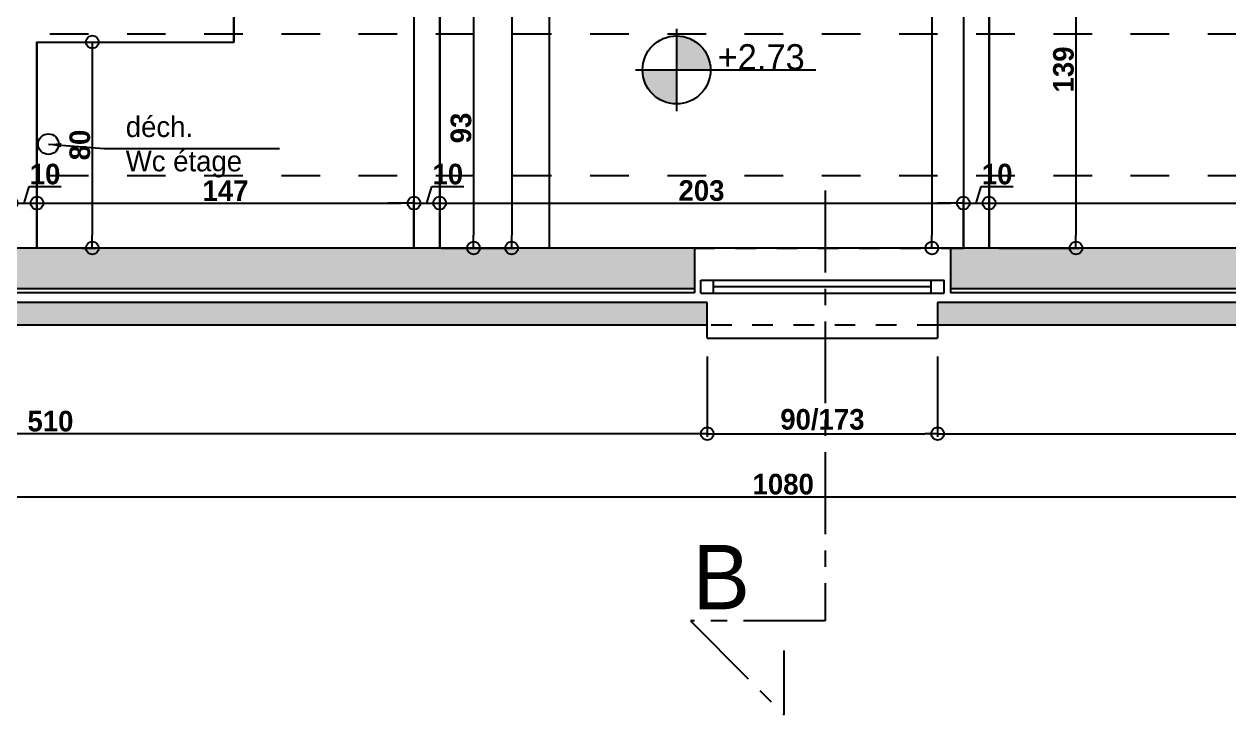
# Model space of a CAD drawing. Header units: millimetres. Extents: x -44462 to 306987, y -116160 to 12874.
# Drawn here: x 6974.2 to 7442.4, y -37554.4 to -37286.1 of the extents above; entities that cross this region are included whole.
import ezdxf

# ---------------------------------------------------------------- set-up
doc = ezdxf.new("R2010")
doc.units = ezdxf.units.MM
doc.header["$PDMODE"] = 35
doc.header["$PDSIZE"] = 10
doc.linetypes.add('AXES', pattern=[50.8, 31.75, -6.35, 6.35, -6.35])
doc.linetypes.add('TRAIT_4', pattern=[20, 10, -10])
for name, color, linetype in [('AVP_HACHURES', 8, 'Continuous'), ('BLANC', 7, 'Continuous'), ('COTES', 1, 'Continuous'), ('COULEUR 8', 8, 'Continuous'), ('CYAN', 4, 'Continuous'), ('EGOUTTAGE', 6, 'Continuous'), ('JAUNE', 2, 'Continuous'), ('MURS', 7, 'Continuous'), ('ROUGE', 1, 'Continuous'), ('TEXTE', 1, 'Continuous')]:
    doc.layers.add(name, color=color, linetype=linetype)
doc.layers.add('SURFACE', color=5, linetype='Continuous', plot=False)
doc.styles.add('century', font='GOTHIC.TTF', dxfattribs={"height": 12})
doc.styles.add('CENTURY GOTHIC', font='GOTHIC.TTF')
doc.styles.add('Century Gothic Gras', font='GOTHICB.TTF')
doc.styles.add('COMICS', font='comic.TTF', dxfattribs={"height": 10})
doc.dimstyles.new('1-50', dxfattribs={"dimtxt": 8, "dimasz": 5, "dimexe": 1.25, "dimexo": 0.625, "dimtad": 1, "dimdec": 0, "dimtxsty": 'Century Gothic Gras', "dimblk": 'ORIGIN', "dimcen": 5, "dimclrd": 8, "dimclre": 5, "dimclrt": 6, "dimadec": 0, "dimazin": 0, "dimtfac": 1, "dimtdec": 0, "dimtmove": 0, "dimatfit": 3, "dimfxl": 0, "dimarcsym": 0})

# ---------------------------------------------------------------- blocks, each defined once
blk = doc.blocks.new('_Origin')
at = {"color": 0, "linetype": 'Continuous', "lineweight": -2}
blk.add_line((0, 0), (-1, 0), dxfattribs=at)
blk.add_circle((0, 0), 0.5, dxfattribs=at)
blk = doc.blocks.new('*D45')
at = {"layer": 'COTES', "color": 8, "lineweight": -2}
for p, q in [((6974.24, -37355.63), (6976.16, -37349.24)), ((6976.16, -37349.24), (6988.62, -37349.24)), ((6964.24, -37355.63), (6959.24, -37355.63)), ((6969.24, -37355.63), (6979.24, -37355.63)), ((6969.24, -37355.63), (6979.24, -37355.63)), ((6984.24, -37355.63), (6989.24, -37355.63))]:
    blk.add_line(p, q, dxfattribs=at)
at = {"layer": 'COTES', "color": 5, "lineweight": -2}
for p, q in [((6969.24, -37372.46), (6969.24, -37354.38)), ((6979.24, -37372.46), (6979.24, -37354.38))]:
    blk.add_line(p, q, dxfattribs=at)
at = {"layer": 'Defpoints', "color": 0}
for p in [(6979.24, -37355.63), (6969.24, -37373.08), (6979.24, -37373.08)]:
    blk.add_point(p, dxfattribs=at)
at = {"layer": 'COTES', "color": 8, "lineweight": -2, "xscale": 5, "yscale": 5, "zscale": 5}
blk.add_blockref('_Origin', (6969.24, -37355.63), dxfattribs=at)
at = {"layer": 'COTES', "color": 8, "lineweight": -2, "xscale": 5, "yscale": 5, "zscale": 5, "rotation": 180}
blk.add_blockref('_Origin', (6979.24, -37355.63), dxfattribs=at)
at = {"layer": 'COTES', "color": 6, "insert": (6982.39, -37344.41), "char_height": 8, "attachment_point": 5, "style": 'Century Gothic Gras'}
blk.add_mtext('10', dxfattribs=at)
blk = doc.blocks.new('*D46')
at = {"layer": 'COTES', "color": 5, "lineweight": -2}
for p, q in [((6979.24, -37372.46), (6979.24, -37354.38)), ((7125.74, -37372.46), (7125.74, -37354.38))]:
    blk.add_line(p, q, dxfattribs=at)
at = {"layer": 'COTES', "color": 8, "lineweight": -2}
blk.add_line((6984.24, -37355.63), (7120.74, -37355.63), dxfattribs=at)
at = {"layer": 'Defpoints', "color": 0}
for p in [(7125.74, -37355.63), (6979.24, -37373.08), (7125.74, -37373.08)]:
    blk.add_point(p, dxfattribs=at)
at = {"layer": 'COTES', "color": 8, "lineweight": -2, "xscale": 5, "yscale": 5, "zscale": 5, "rotation": 180}
blk.add_blockref('_Origin', (6979.24, -37355.63), dxfattribs=at)
at = {"layer": 'COTES', "color": 8, "lineweight": -2, "xscale": 5, "yscale": 5, "zscale": 5}
blk.add_blockref('_Origin', (7125.74, -37355.63), dxfattribs=at)
at = {"layer": 'COTES', "color": 6, "insert": (7052.49, -37350.8), "char_height": 8, "attachment_point": 5, "style": 'Century Gothic Gras'}
blk.add_mtext('147', dxfattribs=at)
blk = doc.blocks.new('*D122')
at = {"layer": 'COTES', "color": 8, "lineweight": -2}
for p, q in [((7130.74, -37355.63), (7132.66, -37349.24)), ((7132.66, -37349.24), (7145.12, -37349.24)), ((7120.74, -37355.63), (7115.74, -37355.63)), ((7125.74, -37355.63), (7135.74, -37355.63)), ((7125.74, -37355.63), (7135.74, -37355.63)), ((7140.74, -37355.63), (7145.74, -37355.63))]:
    blk.add_line(p, q, dxfattribs=at)
at = {"layer": 'COTES', "color": 5, "lineweight": -2}
for p, q in [((7125.74, -37372.46), (7125.74, -37354.38)), ((7135.74, -37372.46), (7135.74, -37354.38))]:
    blk.add_line(p, q, dxfattribs=at)
at = {"layer": 'Defpoints', "color": 0}
for p in [(7135.74, -37355.63), (7125.74, -37373.08), (7135.74, -37373.08)]:
    blk.add_point(p, dxfattribs=at)
at = {"layer": 'COTES', "color": 8, "lineweight": -2, "xscale": 5, "yscale": 5, "zscale": 5}
blk.add_blockref('_Origin', (7125.74, -37355.63), dxfattribs=at)
at = {"layer": 'COTES', "color": 8, "lineweight": -2, "xscale": 5, "yscale": 5, "zscale": 5, "rotation": 180}
blk.add_blockref('_Origin', (7135.74, -37355.63), dxfattribs=at)
at = {"layer": 'COTES', "color": 6, "insert": (7138.89, -37344.41), "char_height": 8, "attachment_point": 5, "style": 'Century Gothic Gras'}
blk.add_mtext('10', dxfattribs=at)
blk = doc.blocks.new('*D182')
at = {"layer": 'COTES', "color": 5, "lineweight": -2}
for p, q in [((7239.7, -37415.17), (7239.7, -37446.42)), ((7329.23, -37415.17), (7329.23, -37446.42))]:
    blk.add_line(p, q, dxfattribs=at)
at = {"layer": 'COTES', "color": 8, "lineweight": -2}
blk.add_line((7244.7, -37445.17), (7324.23, -37445.17), dxfattribs=at)
at = {"layer": 'Defpoints', "color": 0}
for p in [(7239.7, -37403.08), (7329.23, -37405.58), (7329.23, -37445.17)]:
    blk.add_point(p, dxfattribs=at)
at = {"layer": 'COTES', "color": 8, "lineweight": -2, "xscale": 5, "yscale": 5, "zscale": 5, "rotation": 180}
blk.add_blockref('_Origin', (7239.7, -37445.17), dxfattribs=at)
at = {"layer": 'COTES', "color": 8, "lineweight": -2, "xscale": 5, "yscale": 5, "zscale": 5}
blk.add_blockref('_Origin', (7329.23, -37445.17), dxfattribs=at)
at = {"layer": 'COTES', "color": 6, "insert": (7284.46, -37439.72), "char_height": 8, "attachment_point": 5, "style": 'Century Gothic Gras'}
blk.add_mtext('90/173', dxfattribs=at)
blk = doc.blocks.new('*D183')
at = {"layer": 'COTES', "color": 5, "lineweight": -2}
for p, q in [((6729.24, -37439.64), (6729.24, -37470.89)), ((7809.24, -37439.64), (7809.24, -37470.89))]:
    blk.add_line(p, q, dxfattribs=at)
at = {"layer": 'COTES', "color": 8, "lineweight": -2}
blk.add_line((6734.24, -37469.64), (7804.24, -37469.64), dxfattribs=at)
at = {"layer": 'Defpoints', "color": 0}
for p in [(6729.24, -37402.92), (7809.24, -37400.83), (7809.24, -37469.64)]:
    blk.add_point(p, dxfattribs=at)
at = {"layer": 'COTES', "color": 8, "lineweight": -2, "xscale": 5, "yscale": 5, "zscale": 5, "rotation": 180}
blk.add_blockref('_Origin', (6729.24, -37469.64), dxfattribs=at)
at = {"layer": 'COTES', "color": 8, "lineweight": -2, "xscale": 5, "yscale": 5, "zscale": 5}
blk.add_blockref('_Origin', (7809.24, -37469.64), dxfattribs=at)
at = {"layer": 'COTES', "color": 6, "insert": (7269.24, -37464.82), "char_height": 8, "attachment_point": 5, "style": 'Century Gothic Gras'}
blk.add_mtext('1080', dxfattribs=at)
blk = doc.blocks.new('*D83')
at = {"layer": 'COTES', "color": 5, "lineweight": -2}
for p, q in [((7329.23, -37415.17), (7329.23, -37446.42)), ((7619.24, -37415.17), (7619.24, -37446.42))]:
    blk.add_line(p, q, dxfattribs=at)
at = {"layer": 'COTES', "color": 8, "lineweight": -2}
blk.add_line((7334.23, -37445.17), (7614.24, -37445.17), dxfattribs=at)
at = {"layer": 'Defpoints', "color": 0}
for p in [(7619.24, -37398.66), (7329.23, -37403.08), (7619.24, -37445.17)]:
    blk.add_point(p, dxfattribs=at)
at = {"layer": 'COTES', "color": 8, "lineweight": -2, "xscale": 5, "yscale": 5, "zscale": 5, "rotation": 180}
blk.add_blockref('_Origin', (7329.23, -37445.17), dxfattribs=at)
at = {"layer": 'COTES', "color": 8, "lineweight": -2, "xscale": 5, "yscale": 5, "zscale": 5}
blk.add_blockref('_Origin', (7619.24, -37445.17), dxfattribs=at)
at = {"layer": 'COTES', "color": 6, "insert": (7474.23, -37440.35), "char_height": 8, "attachment_point": 5, "style": 'Century Gothic Gras'}
blk.add_mtext('290', dxfattribs=at)
blk = doc.blocks.new('*D149')
at = {"layer": 'COTES', "color": 5, "lineweight": -2}
for p, q in [((6729.24, -37415.17), (6729.24, -37446.42)), ((7239.7, -37431.42), (7239.7, -37446.42))]:
    blk.add_line(p, q, dxfattribs=at)
at = {"layer": 'COTES', "color": 8, "lineweight": -2}
blk.add_line((7234.7, -37445.17), (6734.24, -37445.17), dxfattribs=at)
at = {"layer": 'Defpoints', "color": 0}
for p in [(6729.24, -37403.08), (7239.7, -37430.8), (6729.24, -37445.17)]:
    blk.add_point(p, dxfattribs=at)
at = {"layer": 'COTES', "color": 8, "lineweight": -2, "xscale": 5, "yscale": 5, "zscale": 5, "rotation": 180}
blk.add_blockref('_Origin', (6729.24, -37445.17), dxfattribs=at)
at = {"layer": 'COTES', "color": 8, "lineweight": -2, "xscale": 5, "yscale": 5, "zscale": 5}
blk.add_blockref('_Origin', (7239.7, -37445.17), dxfattribs=at)
at = {"layer": 'COTES', "color": 6, "insert": (6984.47, -37440.35), "char_height": 8, "attachment_point": 5, "style": 'Century Gothic Gras'}
blk.add_mtext('510', dxfattribs=at)
blk = doc.blocks.new('*D76')
at = {"layer": 'COTES', "color": 8, "lineweight": -2}
for p, q in [((6974.24, -37355.63), (6976.16, -37349.24)), ((6976.16, -37349.24), (6988.62, -37349.24)), ((6964.24, -37355.63), (6959.24, -37355.63)), ((6969.24, -37355.63), (6979.24, -37355.63)), ((6969.24, -37355.63), (6979.24, -37355.63)), ((6984.24, -37355.63), (6989.24, -37355.63))]:
    blk.add_line(p, q, dxfattribs=at)
at = {"layer": 'COTES', "color": 5, "lineweight": -2}
for p, q in [((6969.24, -37372.46), (6969.24, -37354.38)), ((6979.24, -37372.46), (6979.24, -37354.38))]:
    blk.add_line(p, q, dxfattribs=at)
at = {"layer": 'Defpoints', "color": 0}
for p in [(6979.24, -37355.63), (6969.24, -37373.08), (6979.24, -37373.08)]:
    blk.add_point(p, dxfattribs=at)
at = {"layer": 'COTES', "color": 8, "lineweight": -2, "xscale": 5, "yscale": 5, "zscale": 5}
blk.add_blockref('_Origin', (6969.24, -37355.63), dxfattribs=at)
at = {"layer": 'COTES', "color": 8, "lineweight": -2, "xscale": 5, "yscale": 5, "zscale": 5, "rotation": 180}
blk.add_blockref('_Origin', (6979.24, -37355.63), dxfattribs=at)
at = {"layer": 'COTES', "color": 6, "insert": (6982.39, -37344.41), "char_height": 8, "attachment_point": 5, "style": 'Century Gothic Gras'}
blk.add_mtext('10', dxfattribs=at)
blk = doc.blocks.new('*D77')
at = {"layer": 'COTES', "color": 5, "lineweight": -2}
for p, q in [((6979.24, -37372.46), (6979.24, -37354.38)), ((7125.74, -37372.46), (7125.74, -37354.38))]:
    blk.add_line(p, q, dxfattribs=at)
at = {"layer": 'COTES', "color": 8, "lineweight": -2}
blk.add_line((6984.24, -37355.63), (7120.74, -37355.63), dxfattribs=at)
at = {"layer": 'Defpoints', "color": 0}
for p in [(7125.74, -37355.63), (6979.24, -37373.08), (7125.74, -37373.08)]:
    blk.add_point(p, dxfattribs=at)
at = {"layer": 'COTES', "color": 8, "lineweight": -2, "xscale": 5, "yscale": 5, "zscale": 5, "rotation": 180}
blk.add_blockref('_Origin', (6979.24, -37355.63), dxfattribs=at)
at = {"layer": 'COTES', "color": 8, "lineweight": -2, "xscale": 5, "yscale": 5, "zscale": 5}
blk.add_blockref('_Origin', (7125.74, -37355.63), dxfattribs=at)
at = {"layer": 'COTES', "color": 6, "insert": (7052.49, -37350.8), "char_height": 8, "attachment_point": 5, "style": 'Century Gothic Gras'}
blk.add_mtext('147', dxfattribs=at)
blk = doc.blocks.new('*D78')
at = {"layer": 'COTES', "color": 8, "lineweight": -2}
for p, q in [((7130.74, -37355.63), (7132.66, -37349.24)), ((7132.66, -37349.24), (7145.12, -37349.24)), ((7120.74, -37355.63), (7115.74, -37355.63)), ((7125.74, -37355.63), (7135.74, -37355.63)), ((7125.74, -37355.63), (7135.74, -37355.63)), ((7140.74, -37355.63), (7145.74, -37355.63))]:
    blk.add_line(p, q, dxfattribs=at)
at = {"layer": 'COTES', "color": 5, "lineweight": -2}
for p, q in [((7125.74, -37372.46), (7125.74, -37354.38)), ((7135.74, -37372.46), (7135.74, -37354.38))]:
    blk.add_line(p, q, dxfattribs=at)
at = {"layer": 'Defpoints', "color": 0}
for p in [(7135.74, -37355.63), (7125.74, -37373.08), (7135.74, -37373.08)]:
    blk.add_point(p, dxfattribs=at)
at = {"layer": 'COTES', "color": 8, "lineweight": -2, "xscale": 5, "yscale": 5, "zscale": 5}
blk.add_blockref('_Origin', (7125.74, -37355.63), dxfattribs=at)
at = {"layer": 'COTES', "color": 8, "lineweight": -2, "xscale": 5, "yscale": 5, "zscale": 5, "rotation": 180}
blk.add_blockref('_Origin', (7135.74, -37355.63), dxfattribs=at)
at = {"layer": 'COTES', "color": 6, "insert": (7138.89, -37344.41), "char_height": 8, "attachment_point": 5, "style": 'Century Gothic Gras'}
blk.add_mtext('10', dxfattribs=at)
blk = doc.blocks.new('*D79')
at = {"layer": 'COTES', "color": 5, "lineweight": -2}
for p, q in [((7135.74, -37372.46), (7135.74, -37354.38)), ((7339.23, -37372.46), (7339.23, -37354.38))]:
    blk.add_line(p, q, dxfattribs=at)
at = {"layer": 'COTES', "color": 8, "lineweight": -2}
blk.add_line((7140.74, -37355.63), (7334.23, -37355.63), dxfattribs=at)
at = {"layer": 'Defpoints', "color": 0}
for p in [(7339.23, -37355.63), (7135.74, -37373.08), (7339.23, -37373.08)]:
    blk.add_point(p, dxfattribs=at)
at = {"layer": 'COTES', "color": 8, "lineweight": -2, "xscale": 5, "yscale": 5, "zscale": 5, "rotation": 180}
blk.add_blockref('_Origin', (7135.74, -37355.63), dxfattribs=at)
at = {"layer": 'COTES', "color": 8, "lineweight": -2, "xscale": 5, "yscale": 5, "zscale": 5}
blk.add_blockref('_Origin', (7339.23, -37355.63), dxfattribs=at)
at = {"layer": 'COTES', "color": 6, "insert": (7237.48, -37350.8), "char_height": 8, "attachment_point": 5, "style": 'Century Gothic Gras'}
blk.add_mtext('203', dxfattribs=at)
blk = doc.blocks.new('*D160')
at = {"layer": 'COTES', "color": 8, "lineweight": -2}
for p, q in [((7344.23, -37355.63), (7346.14, -37349.24)), ((7346.14, -37349.24), (7358.61, -37349.24)), ((7334.23, -37355.63), (7329.23, -37355.63)), ((7339.23, -37355.63), (7349.23, -37355.63)), ((7339.23, -37355.63), (7349.23, -37355.63)), ((7354.23, -37355.63), (7359.23, -37355.63))]:
    blk.add_line(p, q, dxfattribs=at)
at = {"layer": 'COTES', "color": 5, "lineweight": -2}
for p, q in [((7339.23, -37372.46), (7339.23, -37354.38)), ((7349.23, -37372.46), (7349.23, -37354.38))]:
    blk.add_line(p, q, dxfattribs=at)
at = {"layer": 'Defpoints', "color": 0}
for p in [(7349.23, -37355.63), (7339.23, -37373.08), (7349.23, -37373.08)]:
    blk.add_point(p, dxfattribs=at)
at = {"layer": 'COTES', "color": 8, "lineweight": -2, "xscale": 5, "yscale": 5, "zscale": 5}
blk.add_blockref('_Origin', (7339.23, -37355.63), dxfattribs=at)
at = {"layer": 'COTES', "color": 8, "lineweight": -2, "xscale": 5, "yscale": 5, "zscale": 5, "rotation": 180}
blk.add_blockref('_Origin', (7349.23, -37355.63), dxfattribs=at)
at = {"layer": 'COTES', "color": 6, "insert": (7352.38, -37344.41), "char_height": 8, "attachment_point": 5, "style": 'Century Gothic Gras'}
blk.add_mtext('10', dxfattribs=at)
blk = doc.blocks.new('*D161')
at = {"layer": 'COTES', "color": 5, "lineweight": -2}
for p, q in [((7349.23, -37372.46), (7349.23, -37354.38)), ((7779.24, -37372.46), (7779.24, -37354.38))]:
    blk.add_line(p, q, dxfattribs=at)
at = {"layer": 'COTES', "color": 8, "lineweight": -2}
blk.add_line((7354.23, -37355.63), (7774.24, -37355.63), dxfattribs=at)
at = {"layer": 'Defpoints', "color": 0}
for p in [(7779.24, -37355.63), (7349.23, -37373.08), (7779.24, -37373.08)]:
    blk.add_point(p, dxfattribs=at)
at = {"layer": 'COTES', "color": 8, "lineweight": -2, "xscale": 5, "yscale": 5, "zscale": 5, "rotation": 180}
blk.add_blockref('_Origin', (7349.23, -37355.63), dxfattribs=at)
at = {"layer": 'COTES', "color": 8, "lineweight": -2, "xscale": 5, "yscale": 5, "zscale": 5}
blk.add_blockref('_Origin', (7779.24, -37355.63), dxfattribs=at)
at = {"layer": 'COTES', "color": 6, "insert": (7564.23, -37350.8), "char_height": 8, "attachment_point": 5, "style": 'Century Gothic Gras'}
blk.add_mtext('430', dxfattribs=at)
blk = doc.blocks.new('*D164')
at = {"layer": 'COTES', "color": 5, "lineweight": -2}
for p, q in [((7136.36, -37279.86), (7150.13, -37279.86)), ((7136.36, -37373.08), (7150.13, -37373.08))]:
    blk.add_line(p, q, dxfattribs=at)
at = {"layer": 'COTES', "color": 8, "lineweight": -2}
blk.add_line((7148.88, -37284.86), (7148.88, -37368.08), dxfattribs=at)
at = {"layer": 'Defpoints', "color": 0}
for p in [(7135.74, -37279.86), (7135.74, -37373.08), (7148.88, -37373.08)]:
    blk.add_point(p, dxfattribs=at)
at = {"layer": 'COTES', "color": 8, "lineweight": -2, "xscale": 5, "yscale": 5, "zscale": 5}
for p, rotation in [((7148.88, -37279.86), 90), ((7148.88, -37373.08), 270)]:
    blk.add_blockref('_Origin', p, dxfattribs=dict(at, rotation=rotation))
at = {"layer": 'COTES', "color": 6, "insert": (7144.05, -37326.47), "char_height": 8, "attachment_point": 5, "rotation": 90, "style": 'Century Gothic Gras'}
blk.add_mtext('93', dxfattribs=at)
blk = doc.blocks.new('*D167')
at = {"layer": 'COTES', "color": 5, "lineweight": -2}
for p, q in [((7338.6, -36974.29), (7325.74, -36974.29)), ((7338.6, -37373.08), (7325.74, -37373.08))]:
    blk.add_line(p, q, dxfattribs=at)
at = {"layer": 'COTES', "color": 8, "lineweight": -2}
blk.add_line((7326.99, -36979.29), (7326.99, -37368.08), dxfattribs=at)
at = {"layer": 'Defpoints', "color": 0}
for p in [(7339.23, -36974.29), (7326.99, -37373.08), (7339.23, -37373.08)]:
    blk.add_point(p, dxfattribs=at)
at = {"layer": 'COTES', "color": 8, "lineweight": -2, "xscale": 5, "yscale": 5, "zscale": 5}
for p, rotation in [((7326.99, -36974.29), 90), ((7326.99, -37373.08), 270)]:
    blk.add_blockref('_Origin', p, dxfattribs=dict(at, rotation=rotation))
at = {"layer": 'COTES', "color": 6, "insert": (7322.17, -37173.69), "char_height": 8, "attachment_point": 5, "rotation": 90, "style": 'Century Gothic Gras'}
blk.add_mtext('399', dxfattribs=at)
blk = doc.blocks.new('*D111')
at = {"layer": 'COULEUR 8', "color": 5, "lineweight": -2}
for p, q in [((7353, -37234.38), (7384.25, -37234.38)), ((7353, -37373.08), (7384.25, -37373.08))]:
    blk.add_line(p, q, dxfattribs=at)
at = {"layer": 'COULEUR 8', "color": 8, "lineweight": -2}
blk.add_line((7383, -37239.38), (7383, -37368.08), dxfattribs=at)
at = {"layer": 'Defpoints', "color": 0}
for p in [(7349.23, -37234.38), (7349.23, -37373.08), (7383, -37373.08)]:
    blk.add_point(p, dxfattribs=at)
at = {"layer": 'COULEUR 8', "color": 8, "lineweight": -2, "xscale": 5, "yscale": 5, "zscale": 5}
for p, rotation in [((7383, -37234.38), 90), ((7383, -37373.08), 270)]:
    blk.add_blockref('_Origin', p, dxfattribs=dict(at, rotation=rotation))
at = {"layer": 'COULEUR 8', "color": 6, "insert": (7378.17, -37303.73), "char_height": 8, "attachment_point": 5, "rotation": 90, "style": 'Century Gothic Gras'}
blk.add_mtext('139', dxfattribs=at)
blk = doc.blocks.new('*D44')
at = {"layer": 'COULEUR 8', "color": 5, "lineweight": -2}
for p, q in [((7136.36, -37161.04), (7164.97, -37161.04)), ((7136.36, -37373.08), (7164.97, -37373.08))]:
    blk.add_line(p, q, dxfattribs=at)
at = {"layer": 'COULEUR 8', "color": 8, "lineweight": -2}
blk.add_line((7163.72, -37166.04), (7163.72, -37368.08), dxfattribs=at)
at = {"layer": 'Defpoints', "color": 0}
for p in [(7135.74, -37161.04), (7135.74, -37373.08), (7163.72, -37373.08)]:
    blk.add_point(p, dxfattribs=at)
at = {"layer": 'COULEUR 8', "color": 8, "lineweight": -2, "xscale": 5, "yscale": 5, "zscale": 5}
for p, rotation in [((7163.72, -37161.04), 90), ((7163.72, -37373.08), 270)]:
    blk.add_blockref('_Origin', p, dxfattribs=dict(at, rotation=rotation))
at = {"layer": 'COULEUR 8', "color": 6, "insert": (7159, -37267.06), "char_height": 8, "attachment_point": 5, "rotation": 90, "style": 'Century Gothic Gras'}
blk.add_mtext('212', dxfattribs=at)
blk = doc.blocks.new('*D115')
at = {"layer": 'COULEUR 8', "color": 5, "lineweight": -2}
for p, q in [((6996.62, -37293.08), (7001.99, -37293.08)), ((6996.62, -37373.08), (7001.99, -37373.08))]:
    blk.add_line(p, q, dxfattribs=at)
at = {"layer": 'COULEUR 8', "color": 8, "lineweight": -2}
blk.add_line((7000.74, -37298.08), (7000.74, -37368.08), dxfattribs=at)
at = {"layer": 'Defpoints', "color": 0}
for p in [(6996, -37293.08), (6996, -37373.08), (7000.74, -37373.08)]:
    blk.add_point(p, dxfattribs=at)
at = {"layer": 'COULEUR 8', "color": 8, "lineweight": -2, "xscale": 5, "yscale": 5, "zscale": 5}
for p, rotation in [((7000.74, -37293.08), 90), ((7000.74, -37373.08), 270)]:
    blk.add_blockref('_Origin', p, dxfattribs=dict(at, rotation=rotation))
at = {"layer": 'COULEUR 8', "color": 6, "insert": (6995.92, -37333.08), "char_height": 8, "attachment_point": 5, "rotation": 90, "style": 'Century Gothic Gras'}
blk.add_mtext('80', dxfattribs=at)
blk = doc.blocks.new('niveau_plan')
h = blk.add_hatch(color=256)
h.paths.add_polyline_path([(13.21, 0, 0.414214), (0, 13.21), (0, 0)])
h.paths.add_polyline_path([(-13.21, 0, 0.414214), (0, -13.21), (0, 0)])
for p, q in [((0, 15.98), (0, -15.98)), ((-15.98, 0), (54.12, 0))]:
    blk.add_line(p, q)
blk.add_circle((0, 0), 13.21)
at = {"style": 'COMICS'}
for tag, p in [('NIVEAUPLANS', (15.98, 0)), ('COMMENTAIRE', (15.98, -14.56))]:
    blk.add_attdef(tag, p, '', height=10, dxfattribs=at)

msp = doc.modelspace()

# ---------------------------------------------------------------- hatches: boundary and pattern name
for points in [[(7239.7, -37394.24), (6729.24, -37394.24), (6729.24, -37403.08), (7239.7, -37403.08)], [(7619.24, -37394.24), (7329.23, -37394.24), (7329.23, -37403.08), (7619.24, -37403.08)]]:
    msp.add_hatch(color=254).paths.add_polyline_path(points)
at = {"layer": 'COULEUR 8'}
h = msp.add_hatch(color=253, dxfattribs=at)
h.paths.add_polyline_path([(7614.24, -37373.08), (7349.23, -37373.08), (7339.23, -37373.08), (7334.23, -37373.08), (7334.23, -37388.94), (7614.24, -37388.94)])
h.paths.add_polyline_path([(7234.7, -37373.08), (7135.74, -37373.08), (7125.74, -37373.08), (6759.24, -37373.08), (6759.24, -37288.08), (6743.38, -37288.08), (6743.38, -37388.94), (7234.7, -37388.94)])
h.paths.add_polyline_path([(6759.24, -36897.08), (6743.38, -36897.08), (6743.38, -37199.08), (6759.24, -37199.08)])
h.paths.add_polyline_path([(6770.48, -37396), (6770.48, -37380.16), (6782.89, -37380.16), (6782.89, -37396)], flags=9)
h.paths.add_polyline_path([(6755.69, -37002.48), (6755.69, -36987.26), (6768.09, -36987.26), (6768.09, -37002.48)], flags=9)

# ---------------------------------------------------------------- linework, layer by layer
at = {"layer": 'AVP_HACHURES', "color": 6, "linetype": 'AXES'}
for p, q in [((7285.56, -37350.8), (7285.56, -37517.9)), ((7285.56, -37517.9), (7233.17, -37517.9)), ((7233.17, -37517.9), (7269.64, -37554.37)), ((7269.64, -37554.37), (7269.64, -37529.4))]:
    msp.add_line(p, q, dxfattribs=at)
at = {"layer": 'BLANC'}
for p, q in [((7339.23, -37234.38), (7339.23, -37373.08)), ((7349.23, -37234.38), (7349.23, -37373.08)), ((7125.74, -37279.86), (7125.74, -37373.08)), ((7135.74, -37279.86), (7135.74, -37373.08)), ((7055.74, -37283.08), (7055.74, -37293.08)), ((6979.24, -37293.08), (6979.24, -37373.08)), ((6979.24, -37293.08), (7055.74, -37293.08)), ((7125.74, -37373.08), (6759.24, -37373.08)), ((7234.7, -37373.08), (7135.74, -37373.08)), ((7234.7, -37373.08), (7234.7, -37390.52)), ((7334.23, -37373.08), (7334.23, -37390.52)), ((7334.23, -37373.08), (7339.23, -37373.08)), ((7614.24, -37373.08), (7349.23, -37373.08)), ((7239.7, -37403.08), (7239.7, -37394.24)), ((7329.23, -37394.24), (7329.23, -37403.08)), ((7239.7, -37403.08), (6729.24, -37403.08)), ((7619.24, -37403.08), (7329.23, -37403.08))]:
    msp.add_line(p, q, dxfattribs=at)
at = {"layer": 'COULEUR 8'}
for p, q in [((7178.33, -37161.04), (7178.33, -37373.08)), ((7135.74, -37373.08), (7125.74, -37373.08)), ((7349.23, -37373.08), (7339.23, -37373.08)), ((7234.7, -37388.94), (6743.38, -37388.94)), ((7614.24, -37388.94), (7334.23, -37388.94)), ((7234.7, -37390.52), (6741.8, -37390.52)), ((7614.24, -37390.52), (7334.23, -37390.52)), ((7239.7, -37394.24), (6729.24, -37394.24)), ((7619.24, -37394.24), (7329.23, -37394.24))]:
    msp.add_line(p, q, dxfattribs=at)
at = {"layer": 'COULEUR 8', "linetype": 'TRAIT_4', "ltscale": 1.5}
msp.add_line((7779.24, -37345.08), (6759.24, -37345.08), dxfattribs=at)
at = {"layer": 'COULEUR 8', "linetype": 'TRAIT_4', "ltscale": 0.8}
for p, q in [((7234.7, -37373.08), (7334.23, -37373.08)), ((7329.23, -37403.08), (7239.7, -37403.08))]:
    msp.add_line(p, q, dxfattribs=at)
at = {"layer": 'CYAN'}
msp.add_line((7242.2, -37388.08), (7326.73, -37388.08), dxfattribs=at)
at = {"layer": 'EGOUTTAGE'}
msp.add_circle((6983.69, -37332.74), 4, dxfattribs=at)
at = {"layer": 'JAUNE'}
for p, q in [((7237.2, -37385.58), (7331.73, -37385.58)), ((7237.2, -37390.58), (7237.2, -37385.58)), ((7242.2, -37390.58), (7242.2, -37385.58)), ((7326.73, -37390.58), (7326.73, -37385.58)), ((7331.73, -37390.58), (7331.73, -37385.58)), ((7237.2, -37390.58), (7331.73, -37390.58))]:
    msp.add_line(p, q, dxfattribs=at)
at = {"layer": 'ROUGE', "linetype": 'TRAIT_4', "ltscale": 1.5}
msp.add_line((7779.24, -37290.08), (6759.24, -37290.08), dxfattribs=at)
at = {"layer": 'ROUGE'}
for p, q in [((7239.7, -37408.08), (7239.7, -37403.08)), ((7329.23, -37403.08), (7329.23, -37408.08)), ((7239.7, -37408.08), (7329.23, -37408.08))]:
    msp.add_line(p, q, dxfattribs=at)
at = {"layer": 'SURFACE'}
for points in [[(7349.23, -36983.29), (7349.23, -37063.29), (7339.23, -37063.29), (7339.23, -37154.38), (7349.23, -37154.38), (7349.23, -37234.38), (7339.23, -37234.38), (7339.23, -37373.08), (7135.74, -37373.08), (7135.74, -37279.86), (7125.74, -37279.86), (7125.74, -37199.86), (7135.74, -37199.86), (7135.74, -37161.04), (7246.24, -37161.04), (7246.24, -37117.29), (7126.24, -37057.29), (7059.24, -37057.29), (7059.24, -37041.79), (6979.24, -37041.79), (6979.24, -36974.29)], [(6759.24, -37010.54), (6969.24, -37010.54), (6969.24, -37194.86), (6979.24, -37194.86), (6979.24, -37171.04), (7125.74, -37171.04), (7125.74, -37373.08), (6979.24, -37373.08), (6979.24, -37293.08), (7055.74, -37293.08), (7055.74, -37283.08), (6969.24, -37283.08), (6969.24, -37373.08), (6759.24, -37373.08), (6759.24, -37010.54)]]:
    msp.add_lwpolyline(points, dxfattribs=at)
msp.add_lwpolyline([(7349.23, -37083.54), (7779.24, -37083.54), (7779.24, -37373.08), (7349.23, -37373.08)], close=True, dxfattribs=at)

# ---------------------------------------------------------------- block references
at = {"layer": 'ROUGE'}
msp.add_blockref('niveau_plan', (7227.77, -37303.92), dxfattribs=at).add_auto_attribs({'NIVEAUPLANS': '+2.73'})

# ---------------------------------------------------------------- texts
at = {"layer": 'MURS', "color": 7, "linetype": 'Continuous', "insert": (7234, -37488.35), "char_height": 25, "width": 155.7943, "attachment_point": 1, "style": 'century'}
msp.add_mtext('B', dxfattribs=at)
at = {"layer": 'TEXTE', "insert": (7013.75, -37321.97), "char_height": 8, "width": 90.2534, "attachment_point": 1, "style": 'CENTURY GOTHIC'}
msp.add_mtext('déch. \\PWc étage', dxfattribs=at)

# ---------------------------------------------------------------- dimensions: what is measured, and where the dimension line sits
at = {"layer": 'COTES'}
for base, p1, p2, picture, middle in [((7326.99, -37373.08), (7339.23, -36974.29), (7339.23, -37373.08), '*D167', (7322.17, -37173.69)), ((7148.88, -37373.08), (7135.74, -37279.86), (7135.74, -37373.08), '*D164', (7144.05, -37326.47))]:
    dim = msp.add_linear_dim(base=base, p1=p1, p2=p2, angle=90, dimstyle='1-50', override={"dimtmove": 1}, dxfattribs=at)
    dim.commit()
    dim.dimension.update_dxf_attribs({"geometry": picture, "text_midpoint": middle})
for base, p1, p2, picture, middle in [((6979.24, -37355.63), (6969.24, -37373.08), (6979.24, -37373.08), '*D45', (6976.78, -37344.41)), ((6979.24, -37355.63), (6969.24, -37373.08), (6979.24, -37373.08), '*D76', (6976.78, -37344.41)), ((7135.74, -37355.63), (7125.74, -37373.08), (7135.74, -37373.08), '*D122', (7133.28, -37344.41)), ((7135.74, -37355.63), (7125.74, -37373.08), (7135.74, -37373.08), '*D78', (7133.28, -37344.41)), ((7349.23, -37355.63), (7339.23, -37373.08), (7349.23, -37373.08), '*D160', (7346.77, -37344.41)), ((7125.73890331, -37355.62837554), (6979.23890331, -37373.08202316), (7125.73890331, -37373.08202316), '*D46', (7052.48890331, -37350.80215188)), ((7125.73890331, -37355.62837554), (6979.23890331, -37373.08202316), (7125.73890331, -37373.08202316), '*D77', (7052.48890331, -37350.80215188)), ((7339.23, -37355.63), (7135.74, -37373.08), (7339.23, -37373.08), '*D79', (7237.48, -37350.8)), ((7779.24, -37355.63), (7349.23, -37373.08), (7779.24, -37373.08), '*D161', (7564.23, -37350.8)), ((7619.24, -37445.17), (7329.23, -37403.08), (7619.24, -37398.66), '*D83', (7474.23, -37440.35))]:
    dim = msp.add_linear_dim(base=base, p1=p1, p2=p2, dimstyle='1-50', override={"dimtmove": 1}, dxfattribs=at)
    dim.commit()
    dim.dimension.update_dxf_attribs({"geometry": picture, "text_midpoint": middle})
for base, p1, p2, picture, middle in [((7809.24, -37469.64), (6729.24, -37402.92), (7809.24, -37400.83), '*D183', (7269.24, -37464.82)), ((6729.24, -37445.17), (7239.7, -37430.8), (6729.24, -37403.08), '*D149', (6984.47, -37440.35))]:
    dim = msp.add_linear_dim(base=base, p1=p1, p2=p2, dimstyle='1-50', dxfattribs=at)
    dim.commit()
    dim.dimension.update_dxf_attribs({"geometry": picture, "text_midpoint": middle})
dim = msp.add_linear_dim(base=(7329.23, -37445.17), p1=(7239.7, -37403.08), p2=(7329.23, -37405.58), text='<>/173', dimstyle='1-50', override={"dimtmove": 1}, dxfattribs=at)
dim.commit()
dim.dimension.update_dxf_attribs({"geometry": '*D182', "text_midpoint": (7284.46, -37439.72)})
at = {"layer": 'COULEUR 8'}
for base, p1, p2, picture, middle in [((7163.72, -37373.08), (7135.74, -37161.04), (7135.74, -37373.08), '*D44', (7159, -37267.06)), ((7000.74, -37373.08), (6996, -37293.08), (6996, -37373.08), '*D115', (6995.92, -37333.08))]:
    dim = msp.add_linear_dim(base=base, p1=p1, p2=p2, angle=90, dimstyle='1-50', dxfattribs=at)
    dim.commit()
    dim.dimension.update_dxf_attribs({"geometry": picture, "text_midpoint": middle})
dim = msp.add_linear_dim(base=(7383, -37373.08), p1=(7349.23, -37234.38), p2=(7349.23, -37373.08), angle=90, dimstyle='1-50', override={"dimtmove": 1}, dxfattribs=at)
dim.commit()
dim.dimension.update_dxf_attribs({"geometry": '*D111', "text_midpoint": (7378.17, -37303.73)})

# ---------------------------------------------------------------- leaders
at = {"layer": 'BLANC'}
msp.add_leader([(6983.69, -37332.74), (7005.39, -37334.48), (7073.47, -37334.48)], dimstyle='1-50', override={"dimgap": 0.625, "dimtad": 0}, dxfattribs=at)

doc.saveas('drawing.dxf')
